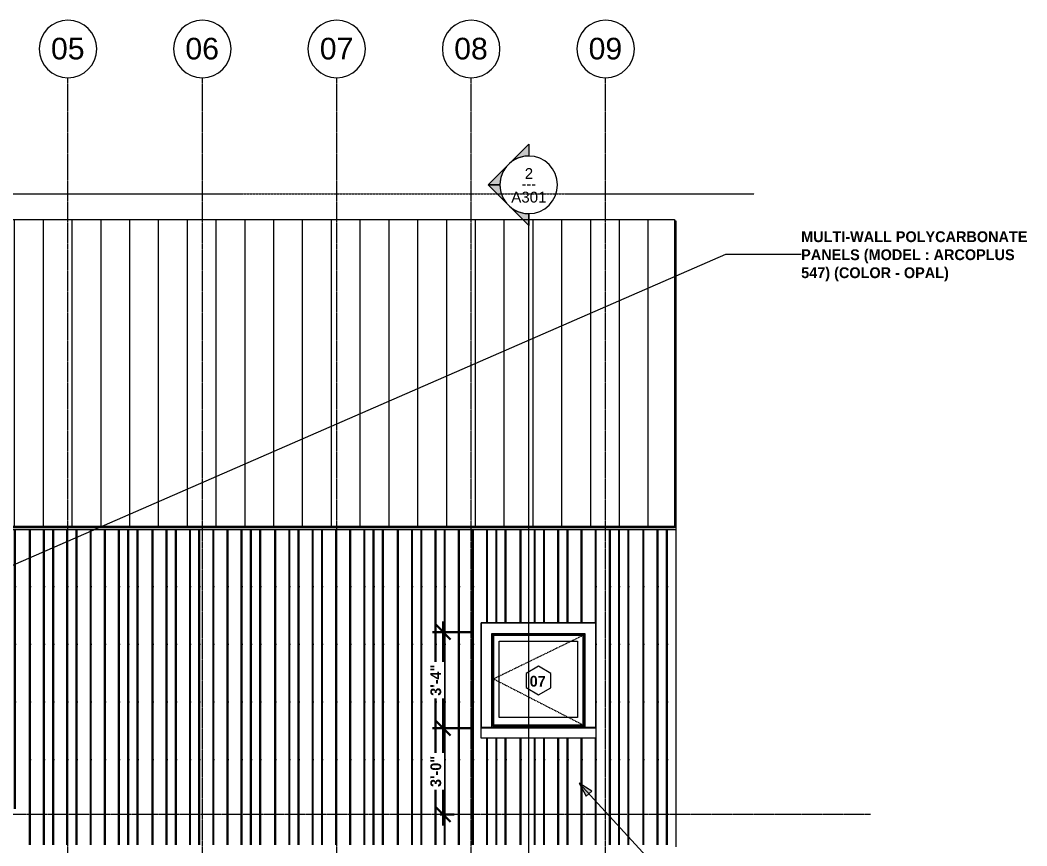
# Model space of a CAD drawing. Header units: inches. Extents: x -3219 to -1869, y -243 to 478.
# Drawn here: x -2289.7 to -1870.3, y 134.2 to 478.1 of the extents above; entities that cross this region are included whole.
import ezdxf

# ---------------------------------------------------------------- set-up
doc = ezdxf.new("R2010")
doc.units = ezdxf.units.IN
doc.header["$MEASUREMENT"] = 0
for name, pattern in [('Aligning Line 1_8_', [0.25, 0.125, -0.125]), ('Dash 1_16_', [0.12499999999999999, 0.06249999999999999, -0.06249999999999999]), ('Grid Line 1_2_', [0.8749999999999999, 0.4999999999999999, -0.125, 0.125, -0.125])]:
    doc.linetypes.add(name, pattern=pattern)
for name, color, linetype, lineweight in [('A-ANNO-DIMS-1', 211, 'Continuous', 30), ('A-CLNG', 13, 'Continuous', 18), ('A-FLOR-LEVL-1', 51, 'Grid Line 1_2_', 9), ('A-GLAZ', 151, 'Continuous', 18), ('A-GLAZ-1', 151, 'Dash 1_16_', 9), ('A-GLAZ-2', 151, 'Continuous', 9), ('A-GLAZ-IDEN', 152, 'Continuous', 9), ('A-ROOF', 132, 'Continuous', 18), ('A-ROOF-PATT-1', 132, 'Continuous', 9), ('A-WALL-PATT-1', 111, 'Continuous', 9), ('G-ANNO-SYMB', 111, 'Aligning Line 1_8_', 9), ('G-ANNO-SYMB-1', 111, 'Continuous', 9), ('G-ANNO-TEXT', 231, 'Continuous', 9), ('I-WALL', 2, 'Continuous', 18), ('S-GRID-1', 1, 'Grid Line 1_2_', 9), ('S-GRID-IDEN', 1, 'Continuous', 9)]:
    doc.layers.add(name, color=color, linetype=linetype, lineweight=lineweight)
doc.styles.add('Arial', font='arial.ttf', dxfattribs={"height": 8.999999999999993})
doc.styles.add('Arial_1', font='arial.ttf', dxfattribs={"height": 4.499999999999996})
doc.styles.add('Century Gothic', font='ufonts.com_century-gothic.ttf', dxfattribs={"height": 4.499999999999996})
doc.styles.add('Century Gothic_B', font='GOTHICB.TTF', dxfattribs={"height": 4.499999999999996})
doc.dimstyles.new('OD__1_4__Tol__', dxfattribs={"dimscale": 12, "dimtxt": 4.698757213728865, "dimasz": 0.5, "dimexe": 0.375, "dimexo": 0.2500000000000001, "dimgap": 0.06250000000000001, "dimtad": 1, "dimrnd": 0.25, "dimzin": 3, "dimdsep": 46, "dimlunit": 4, "dimtxsty": 'Century Gothic_B', "dimblk1": 'OBLIQUE', "dimblk2": 'OBLIQUE', "dimsah": 1, "dimcen": 0.09, "dimdle": 0.375, "dimazin": 0, "dimtfac": 1, "dimtdec": 4, "dimtix": 1, "dimtmove": 0, "dimatfit": 3, "dimfxl": 1, "dimtvp": 1, "dimtfill": 1, "dimfrac": 2, "dimtolj": 1, "dimtzin": 0, "dimlwd": 30, "dimlwe": 30, "dimarcsym": 2})

# ---------------------------------------------------------------- blocks, each defined once
blk = doc.blocks.new('Window-Casement-Andersen-A_Series - ACW3434-2462283-BUILDING ELEVATION - WEST')
at = {"layer": 'A-GLAZ-1'}
for p, q in [((-2055.117933847684, 221.8921020862231), (-2092.416285933906, 203.7710510431115)), ((-2092.416285933906, 203.7710510431115), (-2055.117933847684, 184.6068979137777))]:
    blk.add_line(p, q, dxfattribs=at)
at = {"layer": 'A-GLAZ-2'}
for p, q in [((-2097.649183847684, 227.125000000001), (-2097.649183847684, 183.4926903449624)), ((-2049.899183847684, 227.125000000001), (-2097.649183847684, 227.125000000001)), ((-2097.649183847684, 183.4926903449624), (-2097.649183847684, 227.1250000000009)), ((-2049.899183847684, 227.125000000001), (-2097.649183847684, 227.125000000001)), ((-2049.899183847684, 183.4926903449625), (-2049.899183847684, 227.125000000001)), ((-2049.899183847684, 227.1250000000009), (-2049.899183847684, 183.4926903449625)), ((-2093.149183847684, 222.6250000000009), (-2054.399183847684, 222.6250000000009)), ((-2093.149183847684, 183.6250000000007), (-2093.149183847684, 222.6250000000009)), ((-2093.149183847684, 183.4926903449624), (-2093.149183847684, 222.6250000000009)), ((-2093.149183847684, 222.6250000000009), (-2054.399183847684, 222.6250000000009)), ((-2054.399183847684, 222.6250000000009), (-2054.399183847684, 183.6250000000007)), ((-2054.399183847684, 222.6250000000009), (-2054.399183847684, 183.4926903449625)), ((-2092.774183847684, 222.2500000000009), (-2054.774183847684, 222.2500000000009)), ((-2092.774183847684, 184.2499999999999), (-2092.774183847684, 222.2500000000009)), ((-2055.117933847684, 221.8921020862231), (-2092.416285933906, 221.8921020862231)), ((-2092.416285933906, 221.8921020862231), (-2092.416285933906, 184.6068979137777)), ((-2090.086683847684, 187.7382812499997), (-2090.086683847684, 219.5625000000008)), ((-2090.086683847684, 219.5625000000008), (-2057.461683847684, 219.5625000000008)), ((-2057.461683847684, 219.5625000000008), (-2057.461683847684, 187.7382812499997)), ((-2055.117933847684, 184.6068979137777), (-2055.117933847684, 221.8921020862231)), ((-2054.774183847684, 222.2500000000009), (-2054.774183847684, 184.2499999999999)), ((-2092.416285933906, 184.6068979137777), (-2055.117933847684, 184.6068979137777)), ((-2057.461683847684, 187.7382812499997), (-2090.086683847684, 187.7382812499997)), ((-2097.649183847684, 183.4375000000006), (-2097.649183847684, 183.4926903449624)), ((-2093.149183847684, 183.4926903449624), (-2097.649183847684, 183.4926903449624)), ((-2097.649183847684, 179.1250000000002), (-2097.649183847684, 183.4375000000006)), ((-2097.649183847684, 183.4375000000006), (-2049.899183847684, 183.4375000000006)), ((-2054.399183847684, 183.6250000000007), (-2093.149183847684, 183.6250000000007)), ((-2054.774183847684, 184.2499999999999), (-2092.774183847684, 184.2499999999999)), ((-2049.899183847684, 183.4926903449625), (-2054.399183847684, 183.4926903449625)), ((-2049.899183847684, 183.4926903449625), (-2049.899183847684, 183.4375000000006)), ((-2049.899183847684, 183.4375000000006), (-2049.899183847684, 179.1250000000002)), ((-2049.899183847684, 179.1250000000002), (-2097.649183847684, 179.1250000000002))]:
    blk.add_line(p, q, dxfattribs=at)
blk = doc.blocks.new('Section - Section Head - Filled-22785-BUILDING ELEVATION - WEST')
at = {"layer": 'G-ANNO-SYMB-1'}
h = blk.add_hatch(color=256, dxfattribs=at)
edge = h.paths.add_edge_path(flags=0)
edge.add_line((-2792.746510440414, -216.7579785171439), (-2800.798738118733, -208.7057508388254))
edge.add_line((-2800.798738118733, -208.7057508388254), (-2800.798738118733, -213.6606957918207))
edge.add_arc((-2800.798738118733, -225.6763135873026), 12.01561779548195, 47.92160497537708, 90.0000000000004, ccw=False)
h = blk.add_hatch(color=256, dxfattribs=at)
edge = h.paths.add_edge_path(flags=0)
edge.add_arc((-2800.798738118733, -225.6763135873026), 11.99999999999997, -2.2737367544323206e-13, 45.000000000000114, ccw=False)
edge.add_line((-2788.798738118733, -225.6763135873026), (-2783.828175370255, -225.6763135873026))
edge.add_line((-2783.828175370255, -225.6763135873026), (-2792.313456744494, -217.191032213064))
h = blk.add_hatch(color=256, dxfattribs=at)
edge = h.paths.add_edge_path(flags=0)
edge.add_line((-2792.313456744494, -234.1615949615411), (-2783.828175370255, -225.6763135873026))
edge.add_line((-2783.828175370255, -225.6763135873026), (-2788.798738118733, -225.6763135873026))
edge.add_arc((-2800.798738118733, -225.6763135873025), 12.0000000000001, 314.99999999999983, 359.9999999999996, ccw=False)
h = blk.add_hatch(color=256, dxfattribs=at)
edge = h.paths.add_edge_path(flags=0)
edge.add_arc((-2800.798738118733, -225.6763135873027), 12.01561779548175, 269.9999999999998, 312.07839502462355, ccw=False)
edge.add_line((-2800.798738118733, -237.6919313827844), (-2800.798738118733, -242.6468763357797))
edge.add_line((-2800.798738118733, -242.6468763357797), (-2792.746510440414, -234.5946486574612))
for p, q in [((-2800.798738118733, -213.6606957918207), (-2800.798738118733, -208.7057508388254)), ((-2800.798738118733, -208.7057508388254), (-2792.746510440414, -216.7579785171439)), ((-2792.313456744494, -217.191032213064), (-2783.828175370255, -225.6763135873026)), ((-2783.828175370255, -225.6763135873026), (-2792.313456744494, -234.1615949615411)), ((-2788.798738118733, -225.6763135873026), (-2783.828175370255, -225.6763135873026)), ((-2783.828175370255, -225.6763135873026), (-2788.798738118733, -225.6763135873026)), ((-2792.746510440414, -234.5946486574612), (-2800.798738118733, -242.6468763357797)), ((-2800.798738118733, -242.6468763357797), (-2800.798738118733, -237.6919313827844))]:
    blk.add_line(p, q, dxfattribs=at)
for centre, radius, start, end in [((-2800.798738118733, -225.6919313827844), 12.00000000000004, 90.0000000000002, 269.9999999999998), ((-2800.798738118733, -225.6763135873026), 12.01561779548195, 47.92160497537668, 90), ((-2800.798738118733, -225.6919313827844), 12, 269.9999999999996, 90), ((-2800.798738118733, -225.6763135873026), 11.99999999999997, 359.9999999999995, 44.99999999999971), ((-2800.798738118733, -225.6763135873025), 12.0000000000001, 314.9999999999995, 359.9999999999992), ((-2800.798738118733, -225.6763135873027), 12.01561779548175, 269.9999999999994, 312.0783950246232)]:
    blk.add_arc(centre, radius, start, end, dxfattribs=at)
blk = doc.blocks.new('Grid - Grid Head - Circle-50561-BUILDING ELEVATION - WEST')
at = {"layer": 'S-GRID-IDEN'}
for start, end in [(0, 180), (180, 359.9999999999991)]:
    blk.add_arc((-2527.617933847781, 466.144851089382), 12, start, end, dxfattribs=at)
blk = doc.blocks.new('Window Tag - ONE-1713238-BUILDING ELEVATION - WEST')
at = {"layer": 'A-GLAZ-IDEN'}
for p, q in [((-2073.774183847682, 209.1250000000001), (-2078.916050265222, 206.0972462441989)), ((-2078.916050265222, 206.0972462441989), (-2078.916050265222, 200.1539653456594)), ((-2068.638442965538, 206.0996430783892), (-2073.774183847682, 209.1250000000001)), ((-2068.638442965538, 200.1300820502682), (-2068.638442965538, 206.0996430783893)), ((-2078.916050265222, 200.1539653456594), (-2073.774183847682, 197.1250000000001)), ((-2073.774183847682, 197.1250000000001), (-2068.638442965538, 200.1300820502682))]:
    blk.add_line(p, q, dxfattribs=at)
blk = doc.blocks.new('_Oblique')
at = {"color": 0, "linetype": 'ByBlock', "lineweight": -2}
blk.add_line((-0.5, -0.5), (0.5, 0.5), dxfattribs=at)
blk = doc.blocks.new('DIMBLOCK5-BUILDING ELEVATION - WEST')
at = {"layer": 'A-ANNO-DIMS-1', "color": 0, "lineweight": 30, "transparency": 16777216}
for p, q in [((-2113.391903342036, 142.7499999998991), (-2113.391903342036, 187.7499999999996)), ((-2101.024183847685, 183.2499999999996), (-2117.891903342036, 183.2499999999996)), ((-2114.634544029153, 147.2499999998991), (-2108.891903342036, 147.2499999998992))]:
    blk.add_line(p, q, dxfattribs=at)
at = {"layer": 'Defpoints', "color": 0, "transparency": 16777216}
for p in [(-2113.391903342036, 183.2499999999996), (-2098.024183847685, 183.2499999999996), (-2117.634544029153, 147.2499999998991)]:
    blk.add_point(p, dxfattribs=at)
at = {"layer": 'A-ANNO-DIMS-1', "color": 0, "lineweight": 30, "transparency": 16777216, "xscale": 5.999999999999999, "yscale": 5.999999999999999, "zscale": 5.999999999999999}
for p, rotation in [((-2113.391903342036, 183.2499999999996), 90), ((-2113.391903342036, 147.2499999998991), 270)]:
    blk.add_blockref('_Oblique', p, dxfattribs=dict(at, rotation=rotation))
at = {"layer": 'A-ANNO-DIMS-1', "color": 0, "transparency": 16777216, "insert": (-2116.505091666779, 165.2499999999499), "char_height": 4.499999999999996, "attachment_point": 5, "rotation": 90, "style": 'Century Gothic_B', "bg_fill": 3, "box_fill_scale": 1.25, "bg_fill_color": 256, "bg_fill_true_color": 13158600, "bg_fill_transparency": 0}
blk.add_mtext('\\A1;3\'-0"', dxfattribs=at)
blk = doc.blocks.new('DIMBLOCK6-BUILDING ELEVATION - WEST')
at = {"layer": 'A-ANNO-DIMS-1', "color": 0, "lineweight": 30, "transparency": 16777216}
for p, q in [((-2113.391903342036, 178.7499999999996), (-2113.391903342036, 227.7500000000009)), ((-2101.024183847685, 223.2500000000009), (-2117.891903342036, 223.2500000000009)), ((-2101.024183847685, 183.2499999999996), (-2117.891903342036, 183.2499999999996))]:
    blk.add_line(p, q, dxfattribs=at)
at = {"layer": 'Defpoints', "color": 0, "transparency": 16777216}
for p in [(-2113.391903342036, 223.2500000000009), (-2098.024183847685, 223.2500000000009), (-2098.024183847685, 183.2499999999996)]:
    blk.add_point(p, dxfattribs=at)
at = {"layer": 'A-ANNO-DIMS-1', "color": 0, "lineweight": 30, "transparency": 16777216, "xscale": 5.999999999999999, "yscale": 5.999999999999999, "zscale": 5.999999999999999}
for p, rotation in [((-2113.391903342036, 223.2500000000009), 90), ((-2113.391903342036, 183.2499999999996), 270)]:
    blk.add_blockref('_Oblique', p, dxfattribs=dict(at, rotation=rotation))
at = {"layer": 'A-ANNO-DIMS-1', "color": 0, "transparency": 16777216, "insert": (-2116.505091666779, 203.2500000000008), "char_height": 4.499999999999996, "attachment_point": 5, "rotation": 90, "style": 'Century Gothic_B', "bg_fill": 3, "box_fill_scale": 1.25, "bg_fill_color": 256, "bg_fill_true_color": 13158600, "bg_fill_transparency": 0}
blk.add_mtext('\\A1;3\'-4"', dxfattribs=at)

msp = doc.modelspace()

# ---------------------------------------------------------------- hatches: boundary and pattern name
at = {"layer": 'A-ROOF-PATT-1'}
h = msp.add_hatch(dxfattribs=at)
h.set_pattern_fill('FP_26', color=256, style=0, pattern_type=2)
h.set_pattern_definition([(90, (0, -4103.64), (-12, 7.347880794884119e-16), [])])
h.paths.add_polyline_path([(-2274.428315166288, 267.3514354326579), (-2017.08668384768, 267.3514354326579), (-2017.08668384768, 395.070185432658), (-2716.58668384768, 395.070185432658), (-2716.58668384768, 267.3514354326579), (-2542.256589847803, 267.3514354326579), (-2542.256589847803, 286.0000000000002), (-2510.211683847682, 286.0000000000002), (-2509.175652482829, 267.3514354326579), (-2495.211683847682, 267.3514354326579)], flags=0)
at = {"layer": 'A-WALL-PATT-1'}
h = msp.add_hatch(dxfattribs=at)
h.set_pattern_fill('FP_2', color=256, style=0, pattern_type=2)
h.set_pattern_definition([(90, (-2020.087, 122.25), (-51.125, 3.130503380320422e-15), [24, 0, 0, 0]), (90, (-2014.587, 122.25), (-51.125, 3.130503380320422e-15), [24, 0, 0, 0]), (90, (-2014.212, 122.25), (-51.125, 3.130503380320422e-15), [24, 0, 0, 0]), (90, (-2010.712, 122.25), (-51.125, 3.130503380320422e-15), [24, 0, 0, 0]), (90, (-2010.337, 122.25), (-51.125, 3.130503380320422e-15), [24, 0, 0, 0]), (90, (-2004.837, 122.25), (-51.125, 3.130503380320422e-15), [24, 0, 0, 0]), (90, (-2004.462, 122.25), (-51.125, 3.130503380320422e-15), [24, 0, 0, 0]), (90, (-1993.087, 122.25), (-51.125, 3.130503380320422e-15), [24, 0, 0, 0]), (90, (-1992.712, 122.25), (-51.125, 3.130503380320422e-15), [24, 0, 0, 0]), (90, (-1989.212, 122.25), (-51.125, 3.130503380320422e-15), [24, 0, 0, 0]), (90, (-1988.837, 122.25), (-51.125, 3.130503380320422e-15), [24, 0, 0, 0]), (90, (-1985.337, 122.25), (-51.125, 3.130503380320422e-15), [24, 0, 0, 0]), (90, (-1984.962, 122.25), (-51.125, 3.130503380320422e-15), [24, 0, 0, 0]), (90, (-1979.087, 122.25), (-51.125, 3.130503380320422e-15), [24, 0, 0, 0]), (90, (-1978.712, 122.25), (-51.125, 3.130503380320422e-15), [24, 0, 0, 0]), (90, (-1973.212, 122.25), (-51.125, 3.130503380320422e-15), [24, 0, 0, 0]), (90, (-1972.837, 122.25), (-51.125, 3.130503380320422e-15), [24, 0, 0, 0]), (90, (-1969.337, 122.25), (-51.125, 3.130503380320422e-15), [24, 0, 0, 0]), (90, (-1998.962, 122.25), (-51.125, 3.130503380320422e-15), [24, 0, 0, 0]), (90, (-1998.587, 122.25), (-51.125, 3.130503380320422e-15), [24, 0, 0, 0])])
h.paths.add_polyline_path([(-2016.336683847681, 134.6249999999999), (-2016.336683847681, 265.8943286515071), (-2509.094702106099, 265.8943286515071), (-2509.015299594673, 264.4650834458532), (-2307.774183847682, 247.6949904669371), (-2307.774183847682, 236.6568621030441), (-2326.33668384768, 238.203737103044), (-2326.33668384768, 238.098402801815), (-2325.836683847748, 238.098402801815), (-2325.836683847748, 149.6249999999999), (-2290.33668384768, 149.6249999999999), (-2290.33668384768, 134.6249999999999), (-2049.899183847684, 134.6249999999999)], flags=0)
h.paths.add_polyline_path([(-2097.649183847684, 179.1250000000003), (-2097.649183847684, 227.1250000000011), (-2049.899183847684, 227.1250000000011), (-2049.899183847684, 179.1250000000003)], flags=0)
at = {"layer": 'G-ANNO-TEXT'}
msp.add_hatch(color=256, dxfattribs=at).paths.add_polyline_path([(-2056.757545735015, 160.390710587362), (-2053.879166225534, 154.8862019708296), (-2051.512541649806, 157.0628560448353)], flags=0)

# ---------------------------------------------------------------- linework, layer by layer
at = {"layer": 'A-CLNG'}
msp.add_line((-2016.33668384768, 133.8749999999998), (-2016.33668384768, 134.6249999999998), dxfattribs=at)
at = {"layer": 'A-FLOR-LEVL-1'}
msp.add_line((-1935.479173867062, 147.2499999999003), (-3194.570245953733, 147.2499999998918), dxfattribs=at)
at = {"layer": 'A-ROOF'}
for p, q in [((-2716.58668384768, 395.0701854326563), (-2017.086683847681, 395.0701854326563)), ((-2017.086683847681, 395.0701854326576), (-2017.086683847681, 266.6443286515067)), ((-2509.175652482829, 267.3514354326577), (-2017.086683847681, 267.3514354326577))]:
    msp.add_line(p, q, dxfattribs=at)
at = {"layer": 'G-ANNO-SYMB'}
msp.add_line((-2876.844585947335, 405.7698510893824), (-1983.836615210244, 405.7698510893824), dxfattribs=at)
at = {"layer": 'G-ANNO-SYMB-1'}
msp.add_line((-2077.798738118734, -213.6763135873028), (-2077.798738118734, 397.5436436282829), dxfattribs=at)
at = {"layer": 'G-ANNO-TEXT'}
for p, q in [((-2379.530358373145, 213.3682921774384), (-1995.670628685589, 380.6924290414726)), ((-1995.670628685589, 380.6924290414726), (-1964.294818437302, 380.6924290414726)), ((-2056.757545735015, 160.390710587362), (-2053.879166225534, 154.8862019708296)), ((-2051.512541649806, 157.0628560448353), (-2056.757545735015, 160.390710587362)), ((-2056.757545735015, 160.390710587362), (-2018.173632947042, 118.4393333233895)), ((-2053.879166225534, 154.8862019708296), (-2051.512541649806, 157.0628560448353))]:
    msp.add_line(p, q, dxfattribs=at)
at = {"layer": 'I-WALL'}
for p, q in [((-2016.336683847681, 394.3630786514593), (-2017.08668384768, 394.3630786514593)), ((-2016.336683847681, 134.6249999999998), (-2016.336683847681, 394.3630786514593)), ((-2017.086683847681, 266.6443286515067), (-2509.136368772765, 266.6443286515067)), ((-2016.336683847681, 265.8943286515068), (-2509.094702106098, 265.8943286515068)), ((-2097.649183847684, 183.4926021814721), (-2097.649183847684, 227.1250000000009)), ((-2097.649183847684, 227.1250000000009), (-2049.899183847684, 227.1250000000009)), ((-2049.899183847684, 227.1250000000009), (-2049.899183847684, 183.4926021814721))]:
    msp.add_line(p, q, dxfattribs=at)
at = {"layer": 'S-GRID-1'}
for p, q in [((-2269.774183847681, -165.0735714449602), (-2269.774183847681, 454.1448510893824)), ((-2213.774183847682, -165.0735714449604), (-2213.774183847682, 454.1448510893824)), ((-2157.774183847682, -165.0735714449606), (-2157.774183847682, 454.1448510893824)), ((-2101.774183847682, -165.0735714449607), (-2101.774183847682, 454.1448510893824)), ((-2045.774183847682, -165.0735714449609), (-2045.774183847682, 454.1448510893824))]:
    msp.add_line(p, q, dxfattribs=at)

# ---------------------------------------------------------------- block references
at = {"layer": 'A-GLAZ'}
msp.add_blockref('Window-Casement-Andersen-A_Series - ACW3434-2462283-BUILDING ELEVATION - WEST', (0, 0), dxfattribs=at)
at = {"layer": 'A-GLAZ-IDEN'}
msp.add_blockref('Window Tag - ONE-1713238-BUILDING ELEVATION - WEST', (0, 0), dxfattribs=at)
at = {"layer": 'G-ANNO-SYMB-1', "rotation": 180}
msp.add_blockref('Section - Section Head - Filled-22785-BUILDING ELEVATION - WEST', (-4878.597476237466, 183.8673300409903), dxfattribs=at)
at = {"layer": 'S-GRID-IDEN'}
for p in [(257.8437500001015, 0), (313.8437500001014, 0), (369.8437500001012, 0), (425.8437500001008, 0), (481.843750000101, 0)]:
    msp.add_blockref('Grid - Grid Head - Circle-50561-BUILDING ELEVATION - WEST', p, dxfattribs=at)

# ---------------------------------------------------------------- texts
at = {"layer": 'A-GLAZ-IDEN', "insert": (-2077.41157771542, 205.0506215684594), "char_height": 4.499999999999996, "width": 8.78699999999999, "attachment_point": 1, "style": 'Century Gothic_B'}
msp.add_mtext('07', dxfattribs=at)
at = {"layer": 'G-ANNO-SYMB-1', "char_height": 4.499999999999996, "attachment_point": 1}
for s, insert, width, style in [('2', (-2079.459226356611, 416.4979618583665), 4.241999999999996, 'Arial_1'), ('---', (-2080.78488189997, 412.2446154016736), 7.726499999999994, 'Century Gothic'), ('A301', (-2085.081273600706, 406.6798397637002), 17.87699999999998, 'Arial_1')]:
    msp.add_mtext(s, dxfattribs=dict(at, insert=insert, width=width, style=style))
at = {"layer": 'G-ANNO-TEXT', "char_height": 4.499999999999996, "attachment_point": 1, "style": 'Century Gothic_B'}
for s, insert, width in [('MULTI-WALL POLYCARBONATE', (-1964.294818437302, 390.1959723485591), 110.5949999999999), ('PANELS (MODEL : ARCOPLUS', (-1964.294818437302, 382.6959723485592), 104.8379999999999), ('547) (COLOR - OPAL)', (-1964.294818437302, 375.1959723485592), 78.32549999999992)]:
    msp.add_mtext(s, dxfattribs=dict(at, insert=insert, width=width))
at = {"layer": 'S-GRID-IDEN', "char_height": 8.999999999999993, "width": 16.96799999999999, "attachment_point": 1, "style": 'Arial'}
for s, insert in [('05', (-2276.84420720863, 470.7888208297113)), ('06', (-2220.84420720863, 470.7888208297113)), ('07', (-2164.84420720863, 470.7888208297113)), ('08', (-2108.844207208631, 470.7888208297113)), ('09', (-2052.844207208631, 470.7888208297113))]:
    msp.add_mtext(s, dxfattribs=dict(at, insert=insert))

# ---------------------------------------------------------------- next in the draw order: dimensions: what is measured, and where the dimension line sits
at = {"layer": 'A-ANNO-DIMS-1'}
dim = msp.add_linear_dim(base=(-2113.391903342036, 183.2499999999996), p1=(-2117.634544029152, 147.2499999998991), p2=(-2098.024183847684, 183.2499999999995), angle=89.99999999999991, dimstyle='OD__1_4__Tol__', override={"dimpost": '<>', "dimfxl": 40.99470973740604}, dxfattribs=at)
dim.commit()
dim.dimension.update_dxf_attribs({"geometry": 'DIMBLOCK5-BUILDING ELEVATION - WEST', "text_midpoint": (-2116.505091666779, 165.2499999999499)})

# ---------------------------------------------------------------- next in the draw order: dimensions: what is measured, and where the dimension line sits
dim = msp.add_linear_dim(base=(-2113.391903342036, 223.2500000000009), p1=(-2098.024183847684, 183.2499999999995), p2=(-2098.024183847684, 223.2500000000008), angle=89.99999999999991, dimstyle='OD__1_4__Tol__', override={"dimpost": '<>', "dimfxl": 40.00000000000128}, dxfattribs=at)
dim.commit()
dim.dimension.update_dxf_attribs({"geometry": 'DIMBLOCK6-BUILDING ELEVATION - WEST', "text_midpoint": (-2116.505091666779, 203.2500000000008)})

doc.saveas('drawing.dxf')
